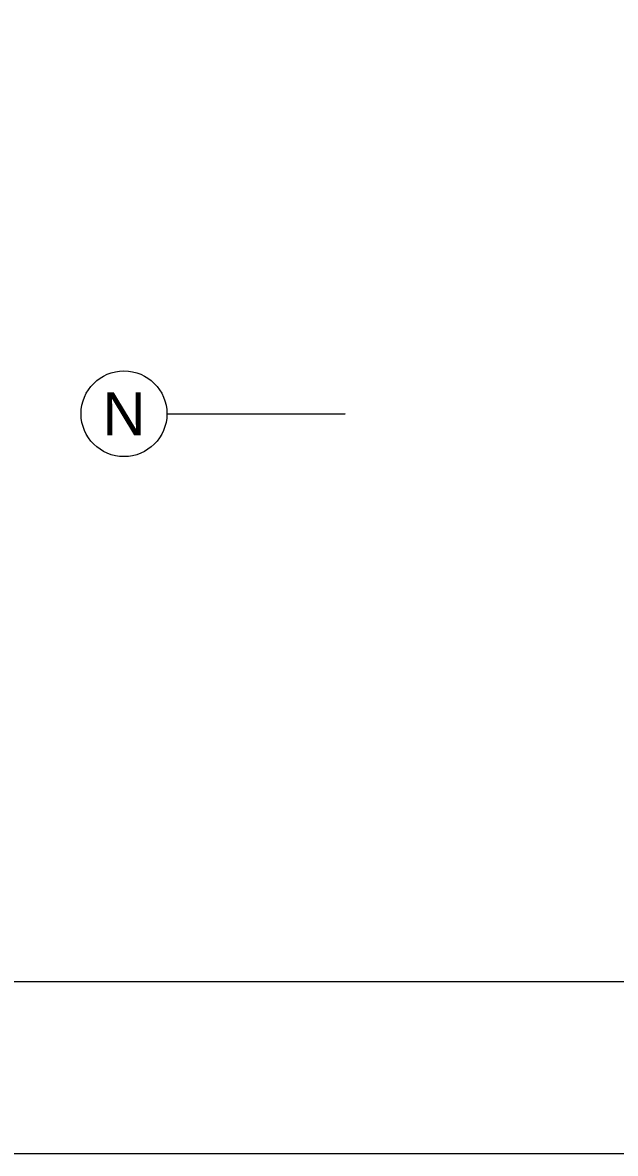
# Model space of a CAD drawing. Extents: x -1457 to 23780, y -2071 to 4205.
# Drawn here: x 12705 to 12982, y 0 to 527 of the extents above; entities that cross this region are included whole.
import ezdxf
from ezdxf.enums import TextEntityAlignment as Align

# ---------------------------------------------------------------- set-up
doc = ezdxf.new("R2010")
doc.units = 0
doc.header["$MEASUREMENT"] = 0
doc.linetypes.add('HIDDEN', pattern=[0.375, 0.25, -0.125])
doc.layers.get('0').update_dxf_attribs({"color": 9, "lineweight": 9})
doc.layers.add('40A', color=9, linetype='Continuous', lineweight=9)
doc.layers.add('M-TEFRIS2-015', color=129, linetype='Continuous', lineweight=9)
doc.styles.add('Arial', font='arial.ttf', dxfattribs={"height": 2.5})

# ---------------------------------------------------------------- blocks, each defined once
blk = doc.blocks.new('0_aks')
at = {"linetype": 'Continuous'}
blk.add_circle((0, 0), 2, dxfattribs=at)
at = {"style": 'Arial'}
blk.add_attdef('AKS', text='', height=2, dxfattribs=at).set_placement((0, 0), align=Align.MIDDLE_CENTER)

msp = doc.modelspace()

# ---------------------------------------------------------------- linework, layer by layer
at = {"layer": '40A'}
msp.add_lwpolyline([(17835, 4205), (11890, 4205), (11890, 0), (17835, 0)], close=True, dxfattribs=at)
at = {"layer": 'M-TEFRIS2-015', "linetype": 'HIDDEN', "lineweight": 0}
msp.add_lwpolyline([(17295.06, 80), (11970, 80), (11970, 4125), (17295.06, 4125)], close=True, dxfattribs=at)
msp.add_lwpolyline([(12772.5, 345), (12855.83, 345)], dxfattribs=at)

# ---------------------------------------------------------------- block references
at = {"layer": 'M-TEFRIS2-015', "linetype": 'HIDDEN', "lineweight": 0, "xscale": 10, "yscale": 10, "zscale": 10}
msp.add_blockref('0_aks', (12752.5, 345), dxfattribs=at).add_auto_attribs({'AKS': 'N'})

doc.saveas('drawing.dxf')
